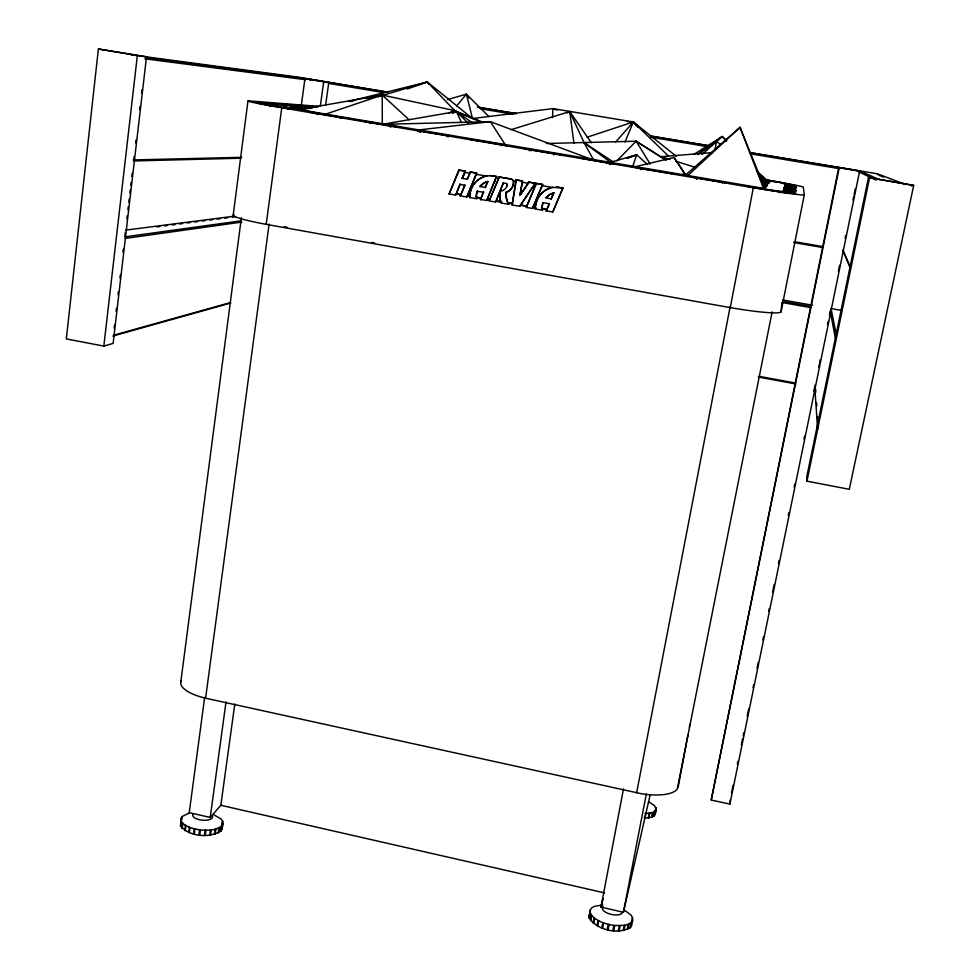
<?xml version="1.0" encoding="UTF-8"?>
<svg xmlns="http://www.w3.org/2000/svg" width="980" height="980" viewBox="0 0 980 980"><rect width="100%" height="100%" fill="white"/><g stroke="black" fill="none" stroke-linecap="round" stroke-linejoin="round"><path stroke-width="1.47" d="M476.733 198.683L476.17 196.87A15.913 15.484 85.4 0 1 477.15 191.296L477.37 191.259A15.901 15.472 85.4 0 0 476.39 196.833L481.07 198.242C488.199 180.528 477.603 206.057 481.278 198.205L476.648 197.397L476.733 198.683L469.628 197.605L469.8 194.248A21.462 20.874 85.3 0 1 483.507 176.865L487.109 175.959M552.5 117.612L552.953 108.609L633.35 121.986L676.359 156.335M542.308 208.238L542.405 210.137L535.325 209.059L535.509 205.678A21.535 21.131 -87.8 0 1 549.51 188.246L553.063 187.327M789.929 189.067C810.448 193.587 773.122 188.111 787.099 188.613M795.527 187.621C796.017 189.667 779.051 185.379 787.7 186.225M766.446 180.026A35.047 0.809 9.6 0 1 795.968 185.796L785.397 184.203M233.755 214.51A49.992 4.447 8.7 0 0 266.193 224.346L730.259 307.622A51.744 4.79 10 0 0 781.011 311.934L781.942 302.845M729.892 804.102L859.619 171.206L838.733 167.531L711.223 800.023L729.892 804.102L730.308 800.011M98.392 49L66.309 338.909L103.831 346.112L113.117 343.404L146.522 56.742L98.392 49L137.359 55.517L103.831 346.112M114.133 328.129L114.489 325.091M116.081 311.432L116.436 308.394M118.029 294.735L118.384 291.697M119.964 278.038L120.32 275M122.978 252.228L123.333 249.202M124.913 235.531L125.269 232.505M126.861 218.834L127.216 215.808M127.927 209.732L128.282 206.694M128.809 202.137L129.164 199.112M129.862 193.036L130.218 189.998M130.744 185.441L131.1 182.403M131.81 176.339L132.165 173.301M133.758 159.642L134.113 156.604M135.693 142.945L136.049 139.907M139.589 109.552L139.944 106.514M141.537 92.855L141.88 89.817M233.216 214.975L247.965 101.001M180.773 682.215L241.362 217.756M257.544 103.525L257.703 102.312L263.289 102.9L271.864 104.382L271.852 105.656M260.374 102.52L260.214 103.721L267.65 104.823M268.949 104.382L269.096 103.194L287.177 105.583L268.998 103.255M275.882 103.721L275.723 104.885L278.516 105.24M213.689 814.76L220.806 818.79L222.57 821.117L222.252 828.517L221.211 830.734C209.512 838.537 189.924 836.859 180.541 826.128L181.141 818.349M180.541 826.128L181.178 820.677M181.631 820.309L182.133 816.524L189.054 813.118M181.949 828.125L182.623 823.041M182.219 828.517L182.893 823.42L181.214 821.056L180.957 818.704L182.133 816.524M184.742 830.379L185.428 825.283M185.22 830.746L185.906 825.638L182.893 823.42M266.193 224.346L281.762 107.763A50.703 1.323 9.2 0 1 249.716 100.965L317.961 106.306M204.661 697.356L189.238 812.628L210.222 817.442L220.831 805.291L234.796 704.032M772.13 311.848L677.266 789.023A40.535 14.565 12.1 0 1 641.704 793.788L205.604 698.201L269.12 224.04M188.687 832.351L189.373 827.255M189.348 832.669L190.034 827.561L185.906 825.638M287.532 109.405L287.691 108.18A28.089 0.735 9.2 0 1 268.937 104.223L271.864 104.382M290.509 104.836C264.539 102.643 328.619 110.458 290.509 104.836L290.362 105.975L293.045 106.33M193.501 833.907L194.199 828.798M194.297 834.139L194.996 829.031L190.034 827.561M198.867 834.923L199.565 829.815M199.749 835.07L200.435 829.962C207.662 830.415 216.114 830.758 221.909 825.662L222.95 823.47M301.252 105.926L304.952 78.633L310.231 79.331M204.404 835.327L205.102 830.219M313.478 107.335L304.351 105.901L304.192 107.004L306.777 107.347M205.286 835.377L205.984 830.268M210.222 817.442L226.013 701.937M209.708 835.107L210.406 830.011M210.553 835.058L211.251 829.95M214.412 834.262L215.11 829.178M215.147 834.115L215.857 829.031M316.748 114.366L316.92 113.129L309.178 112.038L344.935 118.017L316.92 113.129M218.209 832.878L218.907 827.806M218.785 832.645L219.483 827.561M320.35 105.987L323.694 81.757L304.952 78.633M220.819 831.04L221.517 825.969M221.211 830.734L221.909 825.662M222.056 824.903L222.57 821.117M222.632 821.497L222.252 828.517M222.093 828.872L222.791 823.825M325.63 105.142L328.778 82.43L323.694 81.757M340.219 118.347L340.391 117.11M369.693 123.345L369.877 122.108L362.306 121.042L398.272 127.057L369.877 122.108M390.591 127.253L390.775 126.004M420.518 132.337L420.714 131.087L415.888 130.132L452.086 136.183L420.714 131.087M533.72 185.526L519.829 206.204L512.124 205.004L515.97 179.94L522.475 180.945L520.27 194.016M516.362 179.891L512.124 205.004M522.475 180.945L519.841 195.535L528.82 182.157L535.313 183.15L534.357 184.338L535.84 184.595M520.919 191.039L521.372 188.087M476.978 141.549L477.174 140.312L469.947 139.307L506.366 145.383L477.174 140.312M501.074 145.64L501.282 144.391M529.482 150.822L529.69 149.56L524.496 148.556L561.124 154.718L529.69 149.56M531.332 150.773L531.54 149.524M553.957 154.975L554.166 153.713M609.376 164.383L609.597 163.121L616.432 164.101L579.511 157.841L609.597 163.121M610.687 164.236L610.908 162.986M640.393 169.638L640.614 168.376L672.219 173.558L634.967 167.237L640.614 168.376M696.596 179.181L696.829 177.907L728.52 183.101L690.937 176.731L696.829 177.907M697.307 178.936L697.539 177.674M678.123 787.332L687.972 734.669M689.369 727.148L689.932 724.147M715.094 148.948L716.478 141.585L722.248 136.526L726.572 140.851L722.248 136.526L693.754 154.472M722.272 183.174L722.505 181.913M631.659 925.279L630.41 927.546C617.633 934.785 597.482 930.265 589.25 918.052L590.144 910.334L591.504 908.129L594.211 906.427L602.774 904.883M589.384 915.136L590.364 909.979M589.237 917.648L590.205 912.478M589.25 918.052L590.144 910.334M590.524 920.355L591.504 915.173M590.769 920.796L591.749 915.602L590.217 912.882M593.182 923.074L594.162 917.88M593.647 923.515L594.627 918.321L591.749 915.602M597.041 925.635L598.033 920.428M650.095 795.111L623.427 912.258L600.973 907.113L623.476 788.986M597.69 926.039L598.682 920.833L594.627 918.321M601.83 927.84L602.823 922.621M602.614 928.183L603.619 922.964L598.682 920.833M607.22 929.53L608.225 924.312M608.102 929.787L609.107 924.569L603.619 922.964M636.608 792.869L730.137 306.74M730.259 307.622L753.326 187.744A52.491 1.421 9.6 0 0 804.262 194.959L781.011 311.934M612.843 930.596L613.848 925.377M613.75 930.755L614.754 925.537L624.958 925.304L628.793 924.14L631.426 922.364L632.676 920.11L632.455 917.537L630.814 914.83L623.819 909.71M618.282 930.963L619.299 925.745M619.152 931L620.156 925.782M623.427 912.258L646.335 794.008M644.13 817.994L644.865 818.031L645.747 813.498L653.06 812.457L656.269 809.554L654.554 805.609L648.442 801.677M623.17 930.596L624.187 925.389M623.942 930.51L624.958 925.304M768.871 183.26L769.851 181.19L765.331 180.43M648.282 817.81L649.164 813.29M627.163 929.518L628.18 924.324M644.865 818.031L648.944 817.773L649.814 813.241M627.788 929.334L628.793 924.14M629.993 927.827L631.01 922.645M651.663 817.1L652.545 812.579M630.41 927.546L631.426 922.364M631.488 923.111L632.455 917.537M648.944 817.773L652.178 816.977L653.06 812.457M631.463 925.647L632.676 920.11M654.028 815.911L654.91 811.403M652.178 816.977L654.383 815.703L656.024 807.643M655.179 812.445L656.061 807.949M655.228 814.319L656.11 809.823M654.383 815.703L656.269 809.554M783.302 191.406L783.057 192.656L783.4 191.125L795.539 193.477A41.442 1.127 9.6 0 1 753.547 187.535L747.397 186.31L753.865 187.229A29.094 0.784 9.6 0 0 783.302 191.406L783.167 191.125M783.633 190.145L784.466 187.119L788.729 187.596M784.061 188.821L784.466 187.119M785.421 185.11C782.187 180.945 771.517 182.354 765.944 180.185M795.968 185.796L795.711 187.695L795.001 187.499M784.282 187.67L795.564 189.618L795.858 187.793M795.442 192.141L795.711 190.353M711.223 800.023L839.186 167.788M731.521 792.795L733.052 785.298M737.352 764.314L737.965 761.325M741.346 744.837L742.571 738.846M743.183 735.845L743.795 732.844M747.177 716.368L748.708 708.871M753.008 687.886L753.62 684.898M757.001 668.409L758.226 662.419M762.832 639.94L763.445 636.939M768.663 611.471L769.276 608.47M772.657 591.981L774.188 584.496M778.488 563.512L779.1 560.511M788.312 515.566L788.925 512.565M794.143 487.085L794.768 484.096M803.967 439.138L804.592 436.137M813.792 391.179L815.029 385.189M818.68 367.341L819.292 364.389M819.635 362.71L820.248 359.709M827.475 324.405L828.088 321.452M829.46 314.752L830.072 311.763M838.353 271.301L839.591 265.311M845.115 238.336L845.74 235.298M852.98 199.92L853.592 196.968M854.021 194.873L855.246 188.883M868.464 177.515L806.834 476.403L806.957 481.168L849.293 489.302L913.691 185.404L868.464 177.515L913.691 185.404M806.957 481.168L869.505 178.017M911.694 186.188L911.988 184.791M600.973 907.113L603.178 898.587M632.431 167.384L636.669 154.803L647.56 164.567M761.46 180.712L766.654 186.225L767.279 184.546L757.871 173.46M474.553 178.299L476.684 173.056L470.449 171.978L467.301 179.205L462.082 178.36L465.292 171.096L463.013 177.111M464.839 172.296L462.082 178.36M506.979 185.735L506.979 184.228M460.122 184.289L455.761 195.032L449.085 194.016L458.775 170.091L465.292 171.096M459.252 170.054L449.085 194.016M459.89 184.326L455.761 195.032M460.269 195.963L464.863 185.183L460.98 194.738L456.019 193.881L461.213 194.702L460.269 195.963L466.933 196.98L467.423 195.792L470.143 196.257M470.449 171.978L467.301 179.205M476.684 173.056L466.933 196.98M469.922 196.294L467.191 195.829L476.194 174.256M470.167 189.054L471.257 186.371M487.721 181.508L485.259 187.511L487.721 181.508A15.913 15.484 85.4 0 0 479.967 186.421L485.48 187.474M516.166 181.141L513.569 181.079A10.486 10.192 88.3 0 1 505.999 192.313A25.345 24.757 -89.7 0 0 507.787 202.431L508.816 204.281L507.579 202.48A25.358 24.77 -89.7 0 1 505.79 192.35A10.486 10.204 88.2 0 0 513.373 181.104L511.744 179.083L499.298 176.951L489.718 199.749L487.293 199.32L496.444 176.571L486.595 200.557L487.513 199.283L489.939 199.712M494.153 183.125L495.255 180.43M495.684 201.99L503.377 182.868L495.684 201.99L489.02 200.986L499.298 176.951M535.325 209.059L535.754 207.686L533.12 207.233L532.618 208.422L526.138 207.454L536.158 183.419L542.651 184.424L541.021 188.319M536.526 183.358L526.824 206.217L520.404 205.089L527.007 206.168M542.651 184.424L532.618 208.422M542.148 185.624L532.936 207.27L535.57 207.736M538.192 195.081L539.318 192.374M624.958 142.1L633.35 121.986L627.286 121.606M552.732 187.388L562.924 187.915L552.806 211.95L546.166 210.945L549.364 203.705L546.84 209.696L542.124 208.275A15.962 15.655 -87.5 0 1 543.153 202.689L542.994 202.664A15.974 15.668 -87.5 0 0 541.952 208.324L542.405 210.137M553.737 192.913L551.213 198.928L553.737 192.913A15.974 15.668 -87.5 0 0 545.86 197.838M542.161 208.887L547.012 209.659L546.166 210.945M562.924 187.915L552.806 211.95M477.15 191.296L483.507 192.264M542.969 202.725L549.364 203.705M589.164 915.492L590.536 913.274M520.858 194.273L529.2 182.096M535.313 183.15L519.829 206.204M480.077 186.543L480.188 186.396A15.901 15.472 85.4 0 1 487.93 181.484M551.385 198.891L546.032 197.801A15.962 15.655 -87.5 0 1 553.908 192.876M769.851 181.19L764.29 188.466L283.588 106.967L307.941 108.719M145.591 57.943L146.522 56.742M456.729 105.852L466.382 94.166L488.922 116.608M615.562 142.088L633.35 121.986L668.458 156.065M296.964 77.922L297.749 77.077L388.313 92.194M616.935 160.781L636.143 141.218L666.13 160.304M687.801 175.567L740.035 127.351L764.902 188.577L765.772 187.413L761.717 182.856M702.096 154.436L716.478 141.585L720.239 144.133M683.219 173.117L685.657 174.942L740.035 127.351L763.494 188.295M631.071 123.897L633.35 121.986L638.752 127.265M830.207 311.077L831.383 310.195L836.381 335.332M879.293 179.597L859.901 171.047L858.725 171.904L876.389 180.1M697.613 154.301L722.248 136.526M697.821 154.62L716.478 141.585M448.705 113.313L454.083 110.458L471.184 117.943M567.016 112.872L569.735 111.561L591.357 142.749M452.331 113.46L456.484 111.512L481.596 121.777M378.035 96.775L427.305 81.989L472.507 118.519L481.058 121.851M627.102 158.368L636.669 154.803L608.948 162.741M407.362 88.935L427.305 81.989L456.423 112.431M627.016 158.099L636.669 154.803M325.936 114.047L382.224 95.072L454.083 110.458L456.668 112.051M587.081 137.225L633.35 121.986L638.776 127.339M511.033 129.691L569.735 111.561L584.08 142.663L593.684 160.181L590.707 159.667M447.505 99.617L466.382 94.166L468.918 98M112.859 336.054L230.815 302.992M113.704 335.185L230.129 302.661M348.647 101.479L427.305 81.989L429.203 84.366M633.913 167.041L674.056 157.474L685.657 174.942M365.748 98.49L382.224 95.072L409.077 119.744M507.175 185.71A8.489 8.257 87.8 0 1 499.91 191.259L499.702 191.296A28.273 27.611 89.7 0 0 500.547 201.182C506.55 205.237 487.44 198.046 501.111 201.66M556.04 187.045L558.233 187.107M552.5 187.462L541.965 185.649M383.793 124.08L456.484 111.512L472.299 122.794M528.232 183.285L522.083 182.219M125.33 238.422L241.791 222.068M124.766 236.878L241.264 220.806M506.685 183.811L507.04 183.983M479.857 186.568L480.408 186.371A15.888 15.46 85.4 0 1 481.695 185.012M498.881 177L511.352 179.132L513.594 180.528M156.886 226.919L159.899 226.527M164.432 225.939L167.445 225.547M171.966 224.959L174.979 224.567M179.499 223.991L182.513 223.599M187.045 223.011L190.059 222.619M194.579 222.031L197.593 221.652M202.113 221.064L205.126 220.672M209.647 220.084L212.672 219.692M217.193 219.116L220.206 218.724M224.726 218.136L227.74 217.744M232.26 217.156L235.286 216.776M125.648 230.116L234.428 216.176M350.032 101.504L352.91 101.148M417.59 130.083L490.343 121.667L593.684 160.181M486.497 176.094L490.368 175.628M496.86 176.535L491.776 175.775L496.444 176.571M712.338 152.598L661.255 156.653L669.928 159.385M546.399 143.496L636.143 141.218L661.806 157.437M383.829 124.301L490.343 121.667L506.096 145.959M133.782 160.953L240.86 158.209M133.133 159.936L241.68 157.327M783.829 189.544L784.625 189.606M784.233 188.258L785.017 188.307M610.638 162.362L584.08 142.663L587.02 142.823M489.951 175.665L492.205 175.726M645.011 813.461L645.747 813.498M291.036 108.719L304.731 109.662M311.861 107.457L298.079 105.436L304.351 105.901M304.437 109.846L300.064 109.405L382.224 95.072L382.31 124.338M783.155 192.362L784.772 192.558M317.986 106.967L311.518 106.477L315.438 107.237M144.869 58.788L305.552 79.711M145.787 57.526L309.57 79.209L387.97 92.292M131.075 54.819L297.749 77.077M784.221 190.978L787.871 191.517M785.384 187.094L787.406 187.388M418.509 131.688L419.954 131.896M785.789 188.564L789.905 189.214M304.535 110.079L300.064 109.405L323.045 114.231M786.769 189.912L791.179 190.647M786.058 192.754L790.738 193.525M787.626 186.286L788.986 186.421M477.358 107.053L516.607 113.594M650.928 136.012L708.295 145.579M750.545 152.635L877.333 173.791L905.851 184.583M478.436 107.396L516.141 113.68M650.328 136.073L707.621 145.64M749.835 152.684L859.901 171.047M328.19 83.325L383.952 92.635M480.421 108.743L513.569 114.28M650.732 137.176L706.494 146.498M750.202 153.787L839.125 168.633M788.949 186.494L793.114 187.204M309.509 107.776L312.216 108.229M788.692 187.695L791.607 188.185M295.85 106.759L298.631 107.237M342.277 117.551L345.242 118.053M348.206 118.556L351.171 119.058M354.135 119.56L357.1 120.062M360.064 120.565L363.029 121.067M365.993 121.569L368.958 122.071M371.922 122.574L374.887 123.076M377.863 123.578L380.828 124.08M281.762 107.763L753.326 187.744M194.996 829.031L200.435 829.962M609.107 924.569L614.754 925.537M458.775 170.091L464.839 171.132M469.996 172.027L476.243 173.093M515.97 179.94L522.083 180.994M528.82 182.157L534.945 183.211M536.158 183.419L542.295 184.473M557.89 187.156L562.606 187.976M789.427 191.774L793.653 192.533M287.691 108.18L292.065 109.05L284.225 107.935A40.008 1.041 9.2 0 1 257.703 102.312M446.99 136.465L448.497 136.722M464.606 172.321L469.959 173.178M475.974 174.281L486.717 176.069M496.162 177.76L498.796 178.152M503.169 182.893L506.476 183.481M794.449 241.668L823.114 246.642M459.657 184.35L464.863 185.183M793.714 242.513L822.367 247.475M508.191 202.885L512.712 203.681L507.995 202.934M480.359 199.467L487.023 200.484M501.111 203.093L508.816 204.281M793.261 186.053L785.041 185.293L795.895 187.131L793.261 186.053A35.035 0.821 9.6 0 1 795.478 186.702M782.53 299.917L812.628 305.282M830.697 308.492L841.232 310.378M783.228 301.607L810.313 306.434M782.077 302.502L810.656 307.598M791.571 188.074L794.143 188.65M791.387 189.324L792.747 189.569M284.188 226.748L287.201 227.287M371.567 242.428L374.58 242.967M284.274 106.183L285.437 106.391M759.022 376.32L795.16 382.984M758.287 377.043L795.932 383.988M793.041 187.119L794.253 187.425M792.894 188.307L795.601 188.969M792.587 190.892L795.601 192.386L783.424 190.328L783.841 189.704L794.841 191.529M794.155 187.327L795.123 187.596M220.831 805.291L604.648 892.903M205.604 698.201L201.071 697.001A39.249 13.573 6.5 0 1 181.349 680.586M675.71 161.21L695.947 167.592M557.032 110.177L552.953 108.609L472.507 118.519L466.382 94.166M879.464 175.481L883.617 177.098M858.933 170.9L859.619 171.206M584.08 142.663L613.566 162.141M757.981 172.933L769.643 182.243M761.534 176.976L768.541 182.905L756.768 171.047L768.541 182.905M461.433 122.512L456.484 111.512L458.738 113.484M456.484 111.512L468.097 123.125M633.35 121.986L638.531 127.4M759.096 175.959L767.279 184.546M759.745 178.054L766.654 186.225M674.056 157.474L685.841 175.322M877.333 173.791L878.092 174.942M636.143 141.218L650.193 164.077M309.57 79.209L310.096 80.311M843.486 251.137L849.954 266.487M842.714 250.035L850.223 267.993M500.903 201.696L500.743 201.145A28.261 27.599 89.8 0 1 499.91 191.259M740.035 127.351L740.672 130.328M830.489 312.571L835.315 337.855M569.735 111.561L573.974 143.374M655.142 812.138L655.387 814.049M804.262 194.959L803.343 187.045A44.492 1.017 9.6 0 0 764.817 179.585M815.617 389.121L815.838 392.172M816.585 402.829L816.806 405.867M817.553 416.537L817.761 419.575M814.846 388.117L817.614 429.081M785.776 184.583A35.035 0.821 9.6 0 1 791.179 185.673M212.403 816.046A9.972 4.165 5.8 0 1 201.941 820.15A9.972 4.165 5.8 0 1 193.293 813.878M622.41 912.356A10.29 4.459 12.8 0 1 610.013 914.071A10.29 4.459 12.8 0 1 602.97 906.708M780.705 192.57A29.082 0.809 9.6 0 1 778.978 192.374M270.921 106.355A28.077 0.747 9.2 0 1 269.414 106.024M470.02 194.212A21.438 20.862 85.3 0 1 483.728 176.841M477.052 193.036A15.888 15.46 85.4 0 1 477.591 191.222M535.693 205.641A21.523 21.119 -87.7 0 1 549.682 188.221"/></g></svg>
